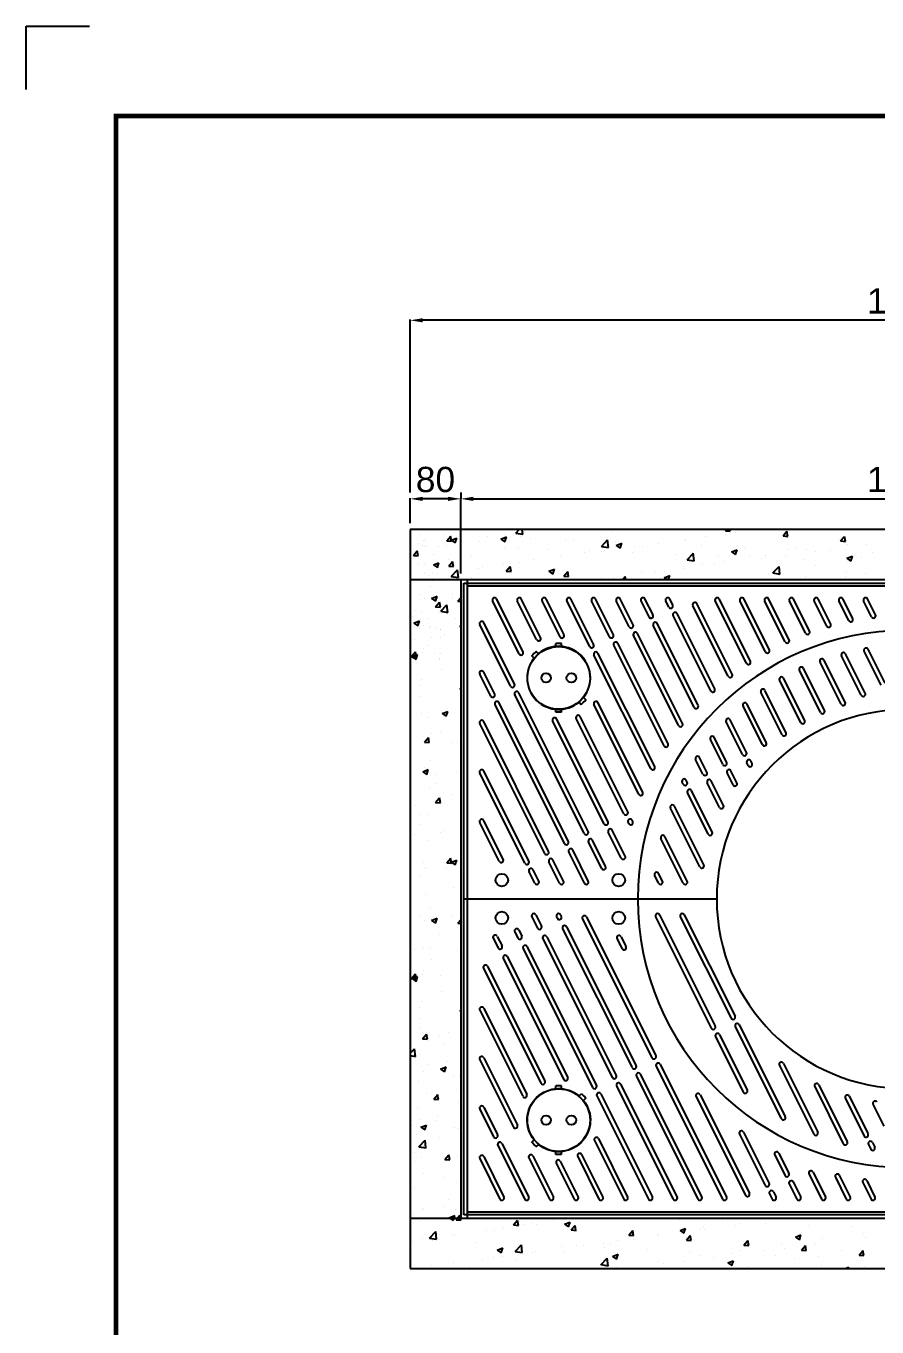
# Model space of a CAD drawing. Header units: millimetres. Extents: x 19421 to 25397, y -30913 to -26687.
# Drawn here: x 19421 to 20767, y -28746 to -26687 of the extents above; entities that cross this region are included whole.
import ezdxf

# ---------------------------------------------------------------- set-up
doc = ezdxf.new("R2010")
doc.units = ezdxf.units.MM
for name, color, linetype in [('LAYOUT', 7, 'Continuous'), ('받침틀', 251, 'Continuous'), ('압연강', 40, 'Continuous')]:
    doc.layers.add(name, color=color, linetype=linetype)
doc.styles.get("Standard").update_dxf_attribs({"font": 'arial.ttf'})
doc.dimstyles.new('ISO-25', dxfattribs={"dimtxt": 40, "dimasz": 20, "dimexe": 1.25, "dimexo": 10, "dimgap": 10, "dimtad": 1, "dimdec": 0, "dimtxsty": 'Standard', "dimcen": 2.5, "dimclrd": 3, "dimclre": 3, "dimclrt": 3, "dimadec": 0, "dimazin": 0, "dimtfac": 1, "dimtdec": 0, "dimtmove": 0, "dimatfit": 3, "dimfxl": 0, "dimarcsym": 0})

# ---------------------------------------------------------------- blocks, each defined once
blk = doc.blocks.new('*D36')
at = {"color": 3, "lineweight": -2, "transparency": 16777216}
for p, q in [((20028.5, -27473.6), (20028.5, -27433.9)), ((20088.5, -27435.2), (20048.5, -27435.2)), ((20108.5, -27553.6), (20108.5, -27433.9))]:
    blk.add_line(p, q, dxfattribs=at)
at = {"color": 3, "transparency": 16777216}
for points in [[(20048.5, -27431.9), (20048.5, -27438.5), (20028.5, -27435.2)], [(20088.5, -27431.9), (20088.5, -27438.5), (20108.5, -27435.2)]]:
    blk.add_solid(points, dxfattribs=at)
at = {"layer": 'Defpoints', "color": 0, "transparency": 16777216}
for p in [(20028.5, -27435.2), (20028.5, -27483.6), (20108.5, -27563.6)]:
    blk.add_point(p, dxfattribs=at)
at = {"color": 3, "transparency": 16777216, "insert": (20068.5, -27404.8), "char_height": 40, "attachment_point": 5}
blk.add_mtext('80', dxfattribs=at)
blk = doc.blocks.new('*D37')
at = {"color": 3, "lineweight": -2, "transparency": 16777216}
for p, q in [((20108.5, -27425.2), (20108.5, -27433.9)), ((20128.5, -27435.2), (21498.5, -27435.2)), ((21518.5, -27553.6), (21518.5, -27433.9))]:
    blk.add_line(p, q, dxfattribs=at)
at = {"color": 3, "transparency": 16777216}
for points in [[(20128.5, -27431.9), (20128.5, -27438.5), (20108.5, -27435.2)], [(21498.5, -27431.9), (21498.5, -27438.5), (21518.5, -27435.2)]]:
    blk.add_solid(points, dxfattribs=at)
at = {"layer": 'Defpoints', "color": 0, "transparency": 16777216}
for p in [(20108.5, -27435.2), (21518.5, -27435.2), (21518.5, -27563.6)]:
    blk.add_point(p, dxfattribs=at)
at = {"color": 3, "transparency": 16777216, "insert": (20813.5, -27404.8), "char_height": 40, "attachment_point": 5}
blk.add_mtext('1410', dxfattribs=at)
blk = doc.blocks.new('*D34')
at = {"color": 3, "lineweight": -2, "transparency": 16777216}
for p, q in [((20028.5, -27425.2), (20028.5, -27151.3)), ((21578.5, -27152.6), (20048.5, -27152.6)), ((21598.5, -27425.2), (21598.5, -27151.3))]:
    blk.add_line(p, q, dxfattribs=at)
at = {"color": 3, "transparency": 16777216}
for points in [[(20048.5, -27149.2), (20048.5, -27155.9), (20028.5, -27152.6)], [(21578.5, -27149.2), (21578.5, -27155.9), (21598.5, -27152.6)]]:
    blk.add_solid(points, dxfattribs=at)
at = {"layer": 'Defpoints', "color": 0, "transparency": 16777216}
for p in [(20028.5, -27152.6), (20028.5, -27435.2), (21598.5, -27435.2)]:
    blk.add_point(p, dxfattribs=at)
at = {"color": 3, "transparency": 16777216, "insert": (20813.5, -27122.1), "char_height": 40, "attachment_point": 5}
blk.add_mtext('1570', dxfattribs=at)

msp = doc.modelspace()

# ---------------------------------------------------------------- linework, layer by layer
for p, q in [((19420.8, -26686.8), (19521.4, -26686.8)), ((19420.8, -26787.4), (19420.8, -26686.8)), ((20113.5, -28068.6), (20113.5, -27568.6)), ((20113.5, -27568.6), (21513.5, -27568.6)), ((20268, -27664.1), (20259, -27664.1)), ((20259, -27669.3), (20259, -27664.1)), ((20268, -27669.3), (20268, -27664.1)), ((20259, -27773.1), (20259, -27767.9)), ((20268, -27773.1), (20259, -27773.1)), ((20268, -27773.1), (20268, -27767.9)), ((20513.5, -28068.6), (20113.5, -28068.6)), ((20113.5, -28568.6), (20113.5, -28068.6)), ((20268, -28364.1), (20259, -28364.1)), ((20259, -28369.3), (20259, -28364.1)), ((20268, -28369.3), (20268, -28364.1)), ((20259, -28473.1), (20259, -28467.9)), ((20268, -28473.1), (20259, -28473.1)), ((20268, -28473.1), (20268, -28467.9)), ((21513.5, -28568.6), (20113.5, -28568.6))]:
    msp.add_line(p, q)
at = {"linetype": 'Continuous'}
for p, q in [((20195.5, -27489.5), (20201.1, -27483.6)), ((20195.5, -27489.5), (20206.8, -27491.2)), ((20206.8, -27491.2), (20205.9, -27483.6)), ((20208.8, -27487.3), (20208.8, -27487.3)), ((20268.3, -27484.8), (20268.3, -27484.8)), ((20347.8, -27487.3), (20347.8, -27487.3)), ((20527.3, -27485.9), (20529.2, -27483.6)), ((20527.3, -27485.9), (20534.9, -27486.6)), ((20534.8, -27486.6), (20534.3, -27483.6)), ((20543.7, -27488.9), (20543.7, -27488.9)), ((20618.4, -27493.9), (20624.5, -27486.6)), ((20625.9, -27494.6), (20624.5, -27486.6)), ((20041.7, -27506.2), (20041.7, -27506.2)), ((20043.4, -27491.9), (20043.4, -27491.9)), ((20048.7, -27508.4), (20048.7, -27508.4)), ((20049.5, -27501.3), (20049.5, -27501.3)), ((20050.4, -27511), (20050.4, -27511)), ((20051.1, -27499), (20051.1, -27499)), ((20054.4, -27509.1), (20054.4, -27509.1)), ((20082.7, -27492), (20082.7, -27492)), ((20086.1, -27508.7), (20086.1, -27508.7)), ((20086.5, -27501.6), (20092.6, -27494.4)), ((20086.5, -27501.6), (20094.1, -27502.3)), ((20094, -27502.3), (20092.5, -27494.4)), ((20093.3, -27500.8), (20102.1, -27497.4)), ((20093.3, -27500.8), (20099.6, -27505)), ((20096.8, -27502.1), (20096.8, -27502.1)), ((20099.6, -27505), (20102.1, -27497.4)), ((20109.5, -27509), (20109.5, -27509)), ((20138.2, -27502.4), (20138.2, -27502.4)), ((20150.5, -27494.8), (20150.5, -27494.8)), ((20172, -27498.8), (20180.8, -27495.4)), ((20172, -27498.8), (20178.3, -27503.1)), ((20177, -27491.5), (20177, -27491.5)), ((20178.3, -27503.1), (20180.8, -27495.4)), ((20202.3, -27494.3), (20202.3, -27494.3)), ((20218.3, -27497.7), (20218.3, -27497.7)), ((20273.7, -27500), (20273.7, -27500)), ((20286.1, -27500.6), (20286.1, -27500.6)), ((20331, -27510.5), (20340.9, -27500.2)), ((20331, -27510.5), (20342.3, -27512.2)), ((20342.3, -27512.3), (20340.9, -27500.2)), ((20353.9, -27503.4), (20353.9, -27503.4)), ((20354.5, -27509), (20363.4, -27505.5)), ((20354.5, -27509), (20360.8, -27513.2)), ((20360.8, -27513.2), (20363.4, -27505.6)), ((20383.6, -27510), (20383.6, -27510)), ((20396.1, -27510), (20396.1, -27510)), ((20421.7, -27506.3), (20421.7, -27506.3)), ((20462.1, -27500.4), (20462.1, -27500.4)), ((20463.8, -27499.4), (20463.8, -27499.4)), ((20489.5, -27509.1), (20489.5, -27509.1)), ((20495.6, -27495.3), (20495.6, -27495.3)), ((20527.3, -27491.5), (20527.3, -27491.5)), ((20618.4, -27493.9), (20626, -27494.6)), ((20709.5, -27501.9), (20715.6, -27494.6)), ((20709.5, -27501.9), (20717.1, -27502.5)), ((20712.8, -27499.5), (20712.8, -27499.5)), ((20717, -27502.5), (20715.6, -27494.6)), ((20721, -27507.2), (20721, -27507.2)), ((20750.6, -27507.4), (20750.6, -27507.4)), ((20033.6, -27524.7), (20039.7, -27517.4)), ((20033.6, -27524.7), (20041.2, -27525.4)), ((20041.1, -27525.4), (20039.7, -27517.4)), ((20045.1, -27522.9), (20045.1, -27522.9)), ((20065.2, -27522.7), (20065.2, -27522.7)), ((20073, -27511.4), (20073, -27511.4)), ((20089.9, -27531.4), (20089.9, -27531.4)), ((20125.6, -27525.5), (20125.6, -27525.5)), ((20177.3, -27511.9), (20177.3, -27511.9)), ((20199.6, -27512.8), (20199.6, -27512.8)), ((20223.5, -27531.1), (20223.5, -27531.1)), ((20245.1, -27514.7), (20245.1, -27514.7)), ((20266.7, -27527), (20266.7, -27527)), ((20303.7, -27520.5), (20303.7, -27520.5)), ((20312.9, -27517.6), (20312.9, -27517.6)), ((20331.9, -27518.1), (20331.9, -27518.1)), ((20335.5, -27516.3), (20335.5, -27516.3)), ((20380.7, -27520.5), (20380.7, -27520.5)), ((20448.5, -27523.3), (20448.5, -27523.3)), ((20466.6, -27531.5), (20476.5, -27521.2)), ((20466.6, -27531.5), (20477.8, -27533.3)), ((20477.8, -27533.3), (20476.4, -27521.2)), ((20516.3, -27526.2), (20516.3, -27526.2)), ((20537, -27519.1), (20545.9, -27515.7)), ((20537, -27519.1), (20543.3, -27523.4)), ((20543.3, -27523.4), (20545.9, -27515.7)), ((20557.3, -27512), (20557.3, -27512)), ((20564.7, -27525), (20564.7, -27525)), ((20584.1, -27529.1), (20584.1, -27529.1)), ((20589.9, -27525.6), (20589.9, -27525.6)), ((20590.5, -27528.5), (20590.5, -27528.5)), ((20622.3, -27524.3), (20622.3, -27524.3)), ((20625.1, -27514.9), (20625.1, -27514.9)), ((20638.8, -27512.3), (20638.8, -27512.3)), ((20655.8, -27516.1), (20655.8, -27516.1)), ((20670.4, -27517.9), (20670.4, -27517.9)), ((20692.9, -27517.7), (20692.9, -27517.7)), ((20719.5, -27529.3), (20728.4, -27525.9)), ((20719.5, -27529.3), (20725.8, -27533.6)), ((20725.8, -27533.6), (20728.4, -27525.9)), ((20743.3, -27527.4), (20743.3, -27527.4)), ((20760.7, -27520.6), (20760.7, -27520.6)), ((20041.8, -27537.8), (20041.8, -27537.8)), ((20051.5, -27538.2), (20051.5, -27538.2)), ((20052.9, -27551.3), (20052.9, -27551.3)), ((20063.4, -27552.2), (20063.4, -27552.2)), ((20065.2, -27539.8), (20074.1, -27536.3)), ((20065.2, -27539.8), (20071.6, -27544)), ((20071.6, -27544), (20074.1, -27536.3)), ((20089.5, -27541.6), (20095.6, -27534.3)), ((20089.5, -27541.6), (20097, -27542.3)), ((20093.6, -27557.9), (20103.5, -27547.6)), ((20097, -27542.3), (20095.5, -27534.3)), ((20096.3, -27540.8), (20096.3, -27540.8)), ((20104.9, -27559.7), (20103.5, -27547.6)), ((20136.6, -27544.7), (20136.6, -27544.7)), ((20143.6, -27541.6), (20143.6, -27541.6)), ((20175.4, -27537.4), (20175.4, -27537.4)), ((20180.5, -27549.6), (20186.7, -27542.3)), ((20180.5, -27549.6), (20188.1, -27550.2)), ((20188.1, -27550.2), (20186.6, -27542.3)), ((20200.8, -27536.6), (20200.8, -27536.6)), ((20247.8, -27549.9), (20256.7, -27546.5)), ((20247.8, -27549.9), (20254.1, -27554.2)), ((20254.1, -27554.2), (20256.6, -27546.5)), ((20271.6, -27557.5), (20277.8, -27550.2)), ((20279.2, -27558.2), (20277.7, -27550.3)), ((20394.5, -27552.2), (20394.5, -27552.2)), ((20416.6, -27550.4), (20416.6, -27550.4)), ((20430.4, -27549.5), (20430.4, -27549.5)), ((20460.5, -27542.7), (20460.5, -27542.7)), ((20462.2, -27545.4), (20462.2, -27545.4)), ((20490.6, -27537.7), (20490.6, -27537.7)), ((20510.3, -27539), (20510.3, -27539)), ((20525.7, -27533.8), (20525.7, -27533.8)), ((20602.1, -27552.5), (20612, -27542.2)), ((20613.4, -27554.3), (20612, -27542.2)), ((20651.9, -27531.9), (20651.9, -27531.9)), ((20669.2, -27540.1), (20669.2, -27540.1)), ((20719.5, -27549.5), (20719.5, -27549.5)), ((20719.7, -27534.8), (20719.7, -27534.8)), ((20050.5, -27553.7), (20050.5, -27553.7)), ((20057.5, -27556.5), (20057.5, -27556.5)), ((20063.7, -27565), (20063.7, -27565)), ((20071.4, -27553.6), (20071.4, -27553.6)), ((20093.6, -27557.9), (20104.9, -27559.7)), ((20125.3, -27559.4), (20125.3, -27559.4)), ((20193.1, -27562.2), (20193.1, -27562.2)), ((20271.6, -27557.5), (20279.2, -27558.2)), ((20330.4, -27560.4), (20330.4, -27560.4)), ((20342.5, -27563.1), (20342.5, -27563.1)), ((20350.2, -27560.1), (20350.2, -27560.1)), ((20364.3, -27563.6), (20368.8, -27558.2)), ((20369.8, -27563.6), (20368.8, -27558.2)), ((20430.3, -27560.1), (20439.2, -27556.7)), ((20430.3, -27560.1), (20435.4, -27563.6)), ((20436.9, -27563.6), (20439.2, -27556.7)), ((20595.1, -27552.9), (20595.1, -27552.9)), ((20602.1, -27552.5), (20613.4, -27554.3)), ((20654.3, -27558.4), (20654.3, -27558.4)), ((20717.2, -27557.5), (20717.2, -27557.5)), ((20747.2, -27563.6), (20747.5, -27563.3)), ((20747.6, -27563.6), (20747.5, -27563.3)), ((20749, -27553.3), (20749, -27553.3)), ((20045.1, -27586.8), (20045.1, -27586.8)), ((20060.9, -27573.3), (20060.9, -27573.3)), ((20062.4, -27592.9), (20071.2, -27589.4)), ((20062.4, -27592.9), (20068.7, -27597.1)), ((20062.9, -27590.9), (20062.9, -27590.9)), ((20068.7, -27597.1), (20071.2, -27589.5)), ((20094.7, -27586.7), (20094.7, -27586.7)), ((20104.1, -27597.2), (20108.5, -27591.9)), ((20030, -27602.3), (20030, -27602.3)), ((20036.4, -27611.6), (20036.4, -27611.6)), ((20046.3, -27614), (20046.3, -27614)), ((20051.3, -27593.6), (20051.3, -27593.6)), ((20068.2, -27607.4), (20068.2, -27607.4)), ((20068.8, -27606.1), (20075, -27598.8)), ((20068.8, -27606.1), (20076.4, -27606.8)), ((20069.9, -27595.9), (20069.9, -27595.9)), ((20076.4, -27606.8), (20074.9, -27598.8)), ((20076.8, -27613.2), (20086.7, -27602.9)), ((20076.8, -27613.2), (20088.1, -27614.9)), ((20088.1, -27615), (20086.7, -27602.9)), ((20095.1, -27593.5), (20095.1, -27593.5)), ((20104.1, -27597.2), (20108.5, -27597.6)), ((20032.7, -27621.4), (20032.7, -27621.4)), ((20034.3, -27631.8), (20043.2, -27628.4)), ((20034.3, -27631.9), (20040.7, -27636.1)), ((20040.7, -27636.1), (20043.2, -27628.4)), ((20045.5, -27626), (20045.5, -27626)), ((20057.5, -27624.5), (20057.5, -27624.5)), ((20075.6, -27614.7), (20075.6, -27614.7)), ((20100.5, -27624.3), (20100.5, -27624.3)), ((20029.5, -27641), (20029.5, -27641)), ((20036.1, -27638.2), (20036.1, -27638.2)), ((20043.1, -27641), (20043.1, -27641)), ((20049.8, -27635.9), (20049.8, -27635.9)), ((20059.5, -27638.5), (20059.5, -27638.5)), ((20061.3, -27636.8), (20061.3, -27636.8)), ((20062.9, -27655.2), (20062.9, -27655.2)), ((20068.3, -27638.2), (20068.3, -27638.2)), ((20075.9, -27653.9), (20075.9, -27653.9)), ((20076.7, -27641.8), (20076.7, -27641.8)), ((20076.8, -27641.8), (20076.8, -27641.8)), ((20082.9, -27651.2), (20082.9, -27651.2)), ((20103.9, -27641), (20103.9, -27641)), ((20107.1, -27637.1), (20108.5, -27635.4)), ((20107.1, -27637.1), (20108.5, -27637.3)), ((20034.8, -27657.5), (20034.8, -27657.5)), ((20050, -27671.8), (20050, -27671.8)), ((20056, -27666.8), (20056, -27666.8)), ((20030.6, -27684.7), (20036.7, -27677.4)), ((20030.6, -27684.7), (20038.2, -27685.4)), ((20031.5, -27685), (20040.3, -27681.5)), ((20031.5, -27685), (20037.8, -27689.2)), ((20038.2, -27685.4), (20036.7, -27677.4)), ((20037.8, -27689.2), (20040.3, -27681.5)), ((20048.3, -27678.2), (20048.3, -27678.2)), ((20066.8, -27680.5), (20066.8, -27680.5)), ((20075.2, -27687.7), (20075.2, -27687.7)), ((20075.3, -27688.8), (20075.3, -27688.8)), ((20076, -27680.6), (20076, -27680.6)), ((20078.7, -27705.6), (20078.7, -27705.6)), ((20042.6, -27730.7), (20042.6, -27730.7)), ((20046.7, -27720.4), (20046.7, -27720.4)), ((20107.3, -27736.1), (20108.5, -27735.6)), ((20107.3, -27736.1), (20108.5, -27737)), ((20044.8, -27747.6), (20044.8, -27747.6)), ((20045.9, -27774.8), (20045.9, -27774.8)), ((20077.3, -27770.8), (20077.3, -27770.8)), ((20079.2, -27775.1), (20085.6, -27779.3)), ((20079.3, -27775.1), (20088.1, -27771.7)), ((20085.6, -27779.3), (20088.1, -27771.7)), ((20056.5, -27781.5), (20056.5, -27781.5)), ((20051.2, -27820.2), (20057.3, -27812.9)), ((20058.8, -27820.9), (20057.3, -27812.9)), ((20062.2, -27807.3), (20062.2, -27807.3)), ((20076.3, -27802.7), (20076.3, -27802.7)), ((20051.2, -27820.2), (20058.8, -27820.9)), ((20093.1, -27821.1), (20093.1, -27821.1)), ((20103.3, -27821.1), (20103.3, -27821.1)), ((20050.8, -27859.8), (20050.8, -27859.8)), ((20060.6, -27849.6), (20060.6, -27849.6)), ((20048.3, -27867.2), (20054.7, -27871.4)), ((20048.4, -27867.2), (20057.2, -27863.8)), ((20054.7, -27871.4), (20057.2, -27863.8)), ((20069.9, -27871.2), (20069.9, -27871.2)), ((20101.6, -27867), (20101.6, -27867)), ((20059.1, -27891.9), (20059.1, -27891.9)), ((20068.3, -27886), (20068.3, -27886)), ((20036.4, -27921.2), (20036.4, -27921.2)), ((20068.2, -27917.1), (20068.2, -27917.1)), ((20068.8, -27915.7), (20075, -27908.4)), ((20068.8, -27915.7), (20076.4, -27916.4)), ((20076.4, -27916.4), (20074.9, -27908.5)), ((20095.1, -27903.1), (20095.1, -27903.1)), ((20045.5, -27935.6), (20045.5, -27935.6)), ((20057.5, -27934.1), (20057.5, -27934.1)), ((20043.1, -27950.6), (20043.1, -27950.6)), ((20075.9, -27963.5), (20075.9, -27963.5)), ((20082.9, -27960.8), (20082.9, -27960.8)), ((20034.8, -27967.2), (20034.8, -27967.2)), ((20056, -27976.4), (20056, -27976.4)), ((20086.5, -28011.3), (20092.6, -28004)), ((20094, -28011.9), (20092.5, -28004)), ((20049.5, -28010.9), (20049.5, -28010.9)), ((20050.4, -28020.6), (20050.4, -28020.6)), ((20054.4, -28018.7), (20054.4, -28018.7)), ((20086.1, -28018.4), (20086.1, -28018.4)), ((20086.5, -28011.3), (20094.1, -28011.9)), ((20093.3, -28010.4), (20102.1, -28007)), ((20093.3, -28010.4), (20099.6, -28014.7)), ((20099.6, -28014.7), (20102.1, -28007)), ((20045.1, -28032.6), (20045.1, -28032.6)), ((20052.9, -28061), (20052.9, -28061)), ((20096.3, -28050.4), (20096.3, -28050.4)), ((20060.9, -28082.9), (20060.9, -28082.9)), ((20045.1, -28096.4), (20045.1, -28096.4)), ((20051.3, -28103.2), (20051.3, -28103.2)), ((20062.4, -28102.5), (20071.2, -28099.1)), ((20062.4, -28102.5), (20068.7, -28106.8)), ((20062.9, -28100.5), (20062.9, -28100.5)), ((20068.7, -28106.8), (20071.2, -28099.1)), ((20094.7, -28096.3), (20094.7, -28096.3)), ((20104.1, -28106.8), (20108.5, -28101.5)), ((20104.1, -28106.8), (20108.5, -28107.2)), ((20075.6, -28124.3), (20075.6, -28124.3)), ((20036.1, -28147.8), (20036.1, -28147.8)), ((20049.8, -28145.5), (20049.8, -28145.5)), ((20061.3, -28146.4), (20061.3, -28146.4)), ((20029.5, -28150.6), (20029.5, -28150.6)), ((20062.9, -28164.9), (20062.9, -28164.9)), ((20103.9, -28150.7), (20103.9, -28150.7)), ((20030.6, -28194.4), (20036.7, -28187.1)), ((20038.2, -28195), (20036.7, -28187.1)), ((20048.3, -28187.8), (20048.3, -28187.8)), ((20050, -28181.5), (20050, -28181.5)), ((20076, -28190.2), (20076, -28190.2)), ((20030.6, -28194.4), (20038.2, -28195)), ((20031.5, -28194.6), (20040.3, -28191.2)), ((20031.5, -28194.6), (20037.8, -28198.9)), ((20037.8, -28198.9), (20040.3, -28191.2)), ((20046.7, -28230.1), (20046.7, -28230.1)), ((20078.7, -28215.2), (20078.7, -28215.2)), ((20042.6, -28240.3), (20042.6, -28240.3)), ((20107.3, -28245.7), (20108.5, -28245.2)), ((20107.3, -28245.7), (20108.5, -28246.6)), ((20044.8, -28257.2), (20044.8, -28257.2)), ((20045.2, -28272.4), (20045.2, -28272.4)), ((20048.2, -28289.9), (20054.4, -28282.6)), ((20048.2, -28289.9), (20055.8, -28290.6)), ((20053.9, -28280.1), (20053.9, -28280.1)), ((20055.8, -28290.6), (20054.3, -28282.6)), ((20075.2, -28285.1), (20075.2, -28285.1)), ((20089.4, -28279.8), (20089.4, -28279.8)), ((20028.5, -28312.6), (20035.3, -28305.5)), ((20036.7, -28317.6), (20035.3, -28305.5)), ((20080.7, -28297.2), (20080.7, -28297.2)), ((20028.5, -28316.3), (20036.7, -28317.6)), ((20043.6, -28314.6), (20043.6, -28314.6)), ((20056, -28329.9), (20056, -28329.9)), ((20076.4, -28337.8), (20085.3, -28334.4)), ((20082.7, -28342.1), (20085.2, -28334.4)), ((20087.7, -28325.7), (20087.7, -28325.7)), ((20028.7, -28344.7), (20028.7, -28344.7)), ((20049.6, -28342.3), (20049.6, -28342.3)), ((20076.4, -28337.8), (20082.7, -28342.1)), ((20096.5, -28347.5), (20096.5, -28347.5)), ((20107.3, -28348), (20107.3, -28348)), ((20042.1, -28356.9), (20042.1, -28356.9)), ((20054.3, -28375.8), (20054.3, -28375.8)), ((20102.4, -28369.5), (20102.4, -28369.5)), ((20065.9, -28385.4), (20072, -28378.1)), ((20065.9, -28385.4), (20073.5, -28386.1)), ((20073.4, -28386.1), (20071.9, -28378.1)), ((20105.7, -28390.2), (20105.7, -28390.2)), ((20040.5, -28399.2), (20040.5, -28399.2)), ((20071.7, -28412.4), (20071.7, -28412.4)), ((20030.7, -28426.6), (20030.7, -28426.6)), ((20044.4, -28418.1), (20044.4, -28418.1)), ((20045.5, -28429.9), (20054.4, -28426.5)), ((20045.5, -28429.9), (20051.8, -28434.2)), ((20051.8, -28434.2), (20054.3, -28426.5)), ((20069, -28419.6), (20069, -28419.6)), ((20098.5, -28429.5), (20098.5, -28429.5)), ((20104.2, -28432.5), (20104.2, -28432.5)), ((20039, -28441.5), (20039, -28441.5)), ((20042.3, -28460.6), (20052.2, -28450.3)), ((20053.5, -28462.3), (20052.1, -28450.3)), ((20074.8, -28445.9), (20074.8, -28445.9)), ((20035.6, -28469.7), (20035.6, -28469.7)), ((20042.3, -28460.6), (20053.6, -28462.3)), ((20046.5, -28477), (20046.5, -28477)), ((20083.5, -28480.9), (20089.6, -28473.6)), ((20091, -28481.6), (20089.6, -28473.7)), ((20102.7, -28474.8), (20102.7, -28474.8)), ((20037.4, -28483.7), (20037.4, -28483.7)), ((20083.5, -28480.9), (20091.1, -28481.6)), ((20049.3, -28503.1), (20049.3, -28503.1)), ((20082.4, -28509.2), (20082.4, -28509.2)), ((20101.1, -28517.1), (20101.1, -28517.1)), ((20035.9, -28526), (20035.9, -28526)), ((20048.5, -28559), (20048.5, -28559)), ((20049, -28559.3), (20049, -28559.3)), ((20080.8, -28555.1), (20080.8, -28555.1)), ((20089.5, -28544.8), (20089.5, -28544.8)), ((20099.6, -28559.4), (20099.6, -28559.4)), ((20034.4, -28568.3), (20034.4, -28568.3)), ((20044, -28578.9), (20044, -28578.9)), ((20090.4, -28573.1), (20099.3, -28569.7)), ((20090.4, -28573.1), (20091, -28573.6)), ((20091, -28573.6), (20096.7, -28577.4)), ((20096.7, -28577.4), (20098, -28573.6)), ((20098, -28573.6), (20099.3, -28569.7)), ((20101.1, -28576.5), (20103.5, -28573.6)), ((20101.1, -28576.5), (20108.7, -28577.1)), ((20103.5, -28573.6), (20107.2, -28569.2)), ((20108, -28573.6), (20107.2, -28569.2)), ((20108.6, -28577.1), (20108, -28573.6)), ((20192.2, -28584.4), (20198.3, -28577.1)), ((20199.7, -28585.1), (20198.3, -28577.2)), ((20222.6, -28581.3), (20222.6, -28581.3)), ((20255.6, -28577.8), (20255.6, -28577.8)), ((20272.9, -28583.3), (20281.8, -28579.9)), ((20279.2, -28587.6), (20281.8, -28579.9)), ((20293.3, -28575), (20293.3, -28575)), ((20455.3, -28576.1), (20455.3, -28576.1)), ((20523.1, -28579), (20523.1, -28579)), ((20567.3, -28574.9), (20567.3, -28574.9)), ((20590.9, -28581.9), (20590.9, -28581.9)), ((20622.6, -28575.2), (20622.6, -28575.2)), ((20059.1, -28605.3), (20069, -28595)), ((20070.4, -28607.1), (20069, -28595)), ((20095.5, -28598.9), (20095.5, -28598.9)), ((20098, -28601.6), (20098, -28601.6)), ((20148.5, -28594), (20148.5, -28594)), ((20162.2, -28593.5), (20162.2, -28593.5)), ((20175.7, -28588.3), (20175.7, -28588.3)), ((20192.2, -28584.4), (20199.8, -28585.1)), ((20207.5, -28584.1), (20207.5, -28584.1)), ((20228.1, -28584), (20228.1, -28584)), ((20272.9, -28583.3), (20279.2, -28587.6)), ((20283.3, -28592.4), (20289.4, -28585.1)), ((20283.3, -28592.4), (20290.9, -28593.1)), ((20290.8, -28593.1), (20289.4, -28585.1)), ((20374.4, -28600.4), (20380.5, -28593.1)), ((20374.4, -28600.4), (20382, -28601)), ((20381.9, -28601.1), (20380.5, -28593.1)), ((20419.2, -28600.4), (20419.2, -28600.4)), ((20421.9, -28599.7), (20421.9, -28599.7)), ((20455.4, -28593.5), (20464.3, -28590.1)), ((20455.4, -28593.5), (20461.7, -28597.7)), ((20461.7, -28597.7), (20464.3, -28590.1)), ((20462.5, -28596.2), (20462.5, -28596.2)), ((20465.5, -28608.4), (20471.6, -28601.1)), ((20473, -28609), (20471.5, -28601.1)), ((20487.1, -28590.7), (20487.1, -28590.7)), ((20493.3, -28587.6), (20493.3, -28587.6)), ((20494.3, -28592), (20494.3, -28592)), ((20542.4, -28585.7), (20542.4, -28585.7)), ((20551.3, -28582.6), (20551.3, -28582.6)), ((20637.9, -28603.6), (20646.8, -28600.2)), ((20644.2, -28607.9), (20646.8, -28600.2)), ((20658.7, -28584.7), (20658.7, -28584.7)), ((20726.5, -28587.6), (20726.5, -28587.6)), ((20745, -28598.3), (20745, -28598.3)), ((20032.8, -28610.6), (20032.8, -28610.6)), ((20047.4, -28605.2), (20047.4, -28605.2)), ((20059.1, -28605.3), (20070.4, -28607.1)), ((20064.3, -28609.3), (20064.3, -28609.3)), ((20074.4, -28606.8), (20074.4, -28606.8)), ((20132.1, -28612.2), (20132.1, -28612.2)), ((20166.2, -28624.3), (20175.1, -28620.8)), ((20172.5, -28628.5), (20175.1, -28620.9)), ((20194.6, -28626.3), (20204.5, -28616)), ((20199.9, -28615), (20199.9, -28615)), ((20205.9, -28628.1), (20204.5, -28616)), ((20267.6, -28617.9), (20267.6, -28617.9)), ((20291.8, -28617.3), (20291.8, -28617.3)), ((20302.4, -28617.3), (20302.4, -28617.3)), ((20334.2, -28613.1), (20334.2, -28613.1)), ((20335.4, -28620.8), (20335.4, -28620.8)), ((20345.1, -28613.1), (20345.1, -28613.1)), ((20355.9, -28609.2), (20355.9, -28609.2)), ((20382.3, -28606.8), (20382.3, -28606.8)), ((20465.5, -28608.4), (20473.1, -28609)), ((20556.6, -28616.3), (20562.7, -28609)), ((20556.6, -28616.3), (20564.2, -28617)), ((20564.1, -28617), (20562.6, -28609)), ((20615.7, -28615.3), (20615.7, -28615.3)), ((20621, -28621.1), (20621, -28621.1)), ((20637.9, -28603.7), (20644.2, -28607.9)), ((20647.7, -28624.3), (20653.8, -28617)), ((20655.2, -28625), (20653.7, -28617)), ((20669.1, -28614.7), (20669.1, -28614.7)), ((20680.9, -28606.4), (20680.9, -28606.4)), ((20749.3, -28604.2), (20749.3, -28604.2)), ((20142.3, -28638.4), (20142.3, -28638.4)), ((20160.6, -28635.8), (20160.6, -28635.8)), ((20166.2, -28624.3), (20172.5, -28628.5)), ((20174.1, -28634.2), (20174.1, -28634.2)), ((20194.6, -28626.3), (20205.9, -28628.1)), ((20197, -28638.5), (20197, -28638.5)), ((20222.2, -28627.9), (20222.2, -28627.9)), ((20226.6, -28626.3), (20226.6, -28626.3)), ((20271.1, -28625.8), (20271.1, -28625.8)), ((20330.2, -28647.4), (20340.1, -28637.1)), ((20341.5, -28649.1), (20340.1, -28637.1)), ((20348.7, -28634.4), (20357.6, -28631)), ((20348.7, -28634.4), (20355, -28638.7)), ((20355, -28638.7), (20357.6, -28631)), ((20403.2, -28623.6), (20403.2, -28623.6)), ((20420.4, -28641.9), (20420.4, -28641.9)), ((20460.9, -28642.1), (20460.9, -28642.1)), ((20471, -28626.5), (20471, -28626.5)), ((20485.6, -28633), (20485.6, -28633)), ((20509, -28635.8), (20509, -28635.8)), ((20531.2, -28644.6), (20540.1, -28641.2)), ((20537.5, -28648.9), (20540.1, -28641.2)), ((20538.8, -28629.4), (20538.8, -28629.4)), ((20549.7, -28624.9), (20549.7, -28624.9)), ((20589.2, -28625.2), (20589.2, -28625.2)), ((20606.6, -28632.2), (20606.6, -28632.2)), ((20636.2, -28638), (20636.2, -28638)), ((20647.7, -28624.3), (20655.2, -28625)), ((20674.4, -28635.1), (20674.4, -28635.1)), ((20710.2, -28625.3), (20710.2, -28625.3)), ((20738.8, -28632.3), (20744.9, -28625)), ((20738.8, -28632.3), (20746.3, -28632.9)), ((20742.2, -28638), (20742.2, -28638)), ((20743.5, -28640.5), (20743.5, -28640.5)), ((20746.3, -28632.9), (20744.8, -28625)), ((20031.3, -28652.8), (20031.3, -28652.8)), ((20062.1, -28648.9), (20062.1, -28648.9)), ((20096.5, -28643.9), (20096.5, -28643.9)), ((20122.9, -28651.2), (20122.9, -28651.2)), ((20330.2, -28647.3), (20341.5, -28649.1)), ((20354.4, -28651.5), (20354.4, -28651.5)), ((20429.1, -28646.3), (20429.1, -28646.3)), ((20531.2, -28644.6), (20537.5, -28648.9)), ((20562.1, -28650.7), (20562.1, -28650.7)), ((20679.3, -28648.7), (20679.3, -28648.7)), ((20716.8, -28653.6), (20722.6, -28651.4)), ((20721.9, -28653.6), (20722.6, -28651.4)), ((20740.6, -28653.2), (20740.6, -28653.2)), ((20747.7, -28650.1), (20747.7, -28650.1))]:
    msp.add_line(p, q, dxfattribs=at)
for points in [[(20299.2, -27760.5, 0.045549), (20306.2, -27753.3), (20302.6, -27749.8, 0.904534), (20231.5, -27680.2), (20227.9, -27676.7, 0.045549), (20220.9, -27683.8), (20224.5, -27687.3, 0.904534), (20295.6, -27757)], [(20299.2, -28376.7, -0.045549), (20306.2, -28383.8), (20302.6, -28387.3, -0.904534), (20231.5, -28457), (20227.9, -28460.5, -0.045549), (20220.9, -28453.3), (20224.5, -28449.8, -0.904534), (20295.6, -28380.2)]]:
    msp.add_lwpolyline(points, format="xyb", close=True)
for centre, radius in [((20263.5, -27718.6), 49.5), ((20243.5, -27718.6), 7.5), ((20283.5, -27718.6), 7.5), ((20173.5, -28038.6), 10), ((20358.5, -28038.6), 10), ((20173.5, -28098.6), 10), ((20358.5, -28098.6), 10), ((20263.5, -28418.6), 49.5), ((20243.5, -28418.6), 7.5), ((20283.5, -28418.6), 7.5)]:
    msp.add_circle(centre, radius)
for radius, start, end in [(425, 0, 180), (300, 0, 180), (425, 180, 0), (300, 180, 0)]:
    msp.add_arc((20813.5, -28068.6), radius, start, end)
at = {"layer": 'LAYOUT', "const_width": 7.11}
msp.add_lwpolyline([(19563.1, -30770.7), (25254.9, -30770.7), (25254.9, -26829.1), (19563.1, -26829.1)], close=True, dxfattribs=at)
at = {"layer": '받침틀'}
for p, q in [((20028.5, -27483.6), (20028.5, -28653.6)), ((21598.5, -27483.6), (20028.5, -27483.6)), ((21598.5, -27563.6), (20028.5, -27563.6)), ((20108.5, -27563.6), (20108.5, -28573.6)), ((20118.5, -27563.6), (20118.5, -28573.6)), ((21508.5, -27573.6), (20118.5, -27573.6)), ((20028.5, -28573.6), (21598.5, -28573.6)), ((20118.5, -28563.6), (21508.5, -28563.6)), ((20028.5, -28653.6), (21598.5, -28653.6))]:
    msp.add_line(p, q, dxfattribs=at)
at = {"layer": '압연강'}
for p, q in [((20200.8, -27680.4), (20158.9, -27596.7)), ((20207, -27677.3), (20165.2, -27593.6)), ((20228.6, -27657.9), (20198, -27596.7)), ((20234.9, -27654.8), (20204.3, -27593.6)), ((20265.6, -27653.6), (20237.2, -27596.7)), ((20271.9, -27650.5), (20243.4, -27593.6)), ((20312.5, -27669.1), (20276.3, -27596.7)), ((20318.8, -27666), (20282.6, -27593.6)), ((20343.8, -27653.5), (20315.4, -27596.7)), ((20350.1, -27650.3), (20321.7, -27593.6)), ((20375.1, -27637.8), (20354.6, -27596.7)), ((20381.4, -27634.7), (20360.8, -27593.6)), ((20406.4, -27622.2), (20393.7, -27596.7)), ((20412.7, -27619), (20399.9, -27593.6)), ((20437.7, -27606.4), (20432.8, -27596.7)), ((20443.9, -27603.3), (20439.1, -27593.6)), ((20531.6, -27716), (20475.7, -27604.3)), ((20537.9, -27712.9), (20482, -27601.1)), ((20560.5, -27695.5), (20511.1, -27596.7)), ((20566.7, -27692.3), (20517.3, -27593.6)), ((20590.5, -27677.4), (20550.2, -27596.7)), ((20596.8, -27674.2), (20556.5, -27593.6)), ((20621.7, -27661.5), (20589.3, -27596.7)), ((20628, -27658.4), (20595.6, -27593.6)), ((20654, -27647.8), (20628.5, -27596.7)), ((20660.3, -27644.7), (20634.7, -27593.6)), ((20687.5, -27636.6), (20667.6, -27596.7)), ((20693.8, -27633.5), (20673.9, -27593.6)), ((20722.3, -27627.9), (20706.7, -27596.7)), ((20728.6, -27624.8), (20713, -27593.6)), ((20758.5, -27622), (20745.9, -27596.7)), ((20764.8, -27618.8), (20752.1, -27593.6)), ((20187.3, -27731.7), (20138.5, -27634.3)), ((20193.5, -27728.6), (20144.8, -27631.1)), ((20484.2, -27762), (20419.4, -27632.4)), ((20504.1, -27739.2), (20444.4, -27619.9)), ((20510.3, -27736.1), (20450.7, -27616.8)), ((20453.2, -27794), (20381.8, -27651.2)), ((20459.5, -27790.9), (20388.1, -27648.1)), ((20477.9, -27765.1), (20413.1, -27635.6)), ((20430.2, -27826.2), (20350.5, -27666.9)), ((20436.4, -27823.1), (20356.8, -27663.7)), ((20779.8, -27727.1), (20752.8, -27673.2)), ((20409, -27862.2), (20319.2, -27682.5)), ((20415.3, -27859.1), (20325.5, -27679.4)), ((20710.3, -27760.4), (20676.9, -27693.6)), ((20716.6, -27757.3), (20683.2, -27690.4)), ((20742.2, -27745.9), (20711, -27683.5)), ((20748.4, -27742.7), (20717.2, -27680.4)), ((20773.5, -27730.2), (20746.6, -27676.4)), ((20156, -27747.4), (20138.5, -27712.5)), ((20162.2, -27744.2), (20144.8, -27709.4)), ((20677.7, -27773.4), (20644.2, -27706.5)), ((20683.9, -27770.2), (20650.5, -27703.3)), ((20646.5, -27789.3), (20612.9, -27722.1)), ((20652.8, -27786.1), (20619.2, -27719)), ((20278.9, -27977.5), (20168.9, -27757.7)), ((20303.9, -27965), (20194, -27745.1)), ((20310.2, -27961.9), (20200.2, -27742)), ((20396.5, -27899.7), (20325.5, -27757.8)), ((20617, -27808.5), (20583.4, -27741.4)), ((20623.2, -27805.4), (20589.7, -27738.3)), ((20272.6, -27980.7), (20162.7, -27760.8)), ((20390.2, -27902.8), (20319.3, -27760.9)), ((20585.7, -27824.1), (20555.2, -27763.2)), ((20591.9, -27821), (20561.5, -27760.1)), ((20241.3, -27996.3), (20138.5, -27790.8)), ((20247.6, -27993.2), (20144.8, -27787.7)), ((20335.2, -27949.4), (20253.9, -27786.6)), ((20341.5, -27946.2), (20260.1, -27783.5)), ((20366.5, -27933.7), (20291.1, -27782.8)), ((20372.8, -27930.6), (20297.4, -27779.7)), ((20554.4, -27839.8), (20528.5, -27788)), ((20560.6, -27836.7), (20534.7, -27784.9)), ((20523.1, -27855.4), (20503.4, -27816)), ((20529.3, -27852.3), (20509.6, -27812.9)), ((20491.7, -27871.1), (20480.1, -27847.7)), ((20498, -27868), (20486.3, -27844.6)), ((20563.1, -27857.3), (20561.1, -27853.2)), ((20569.4, -27854.1), (20567.3, -27850.1)), ((20210, -28012), (20138.5, -27869.1)), ((20216.3, -28008.8), (20144.8, -27865.9)), ((20466.7, -27883.6), (20465.1, -27880.5)), ((20524.3, -27920.5), (20504.7, -27881.4)), ((20539.3, -27887.9), (20529.8, -27868.9)), ((20545.5, -27884.8), (20536, -27865.7)), ((20460.4, -27886.8), (20458.9, -27883.6)), ((20500, -27965.9), (20467.2, -27900.2)), ((20506.3, -27962.7), (20473.4, -27897)), ((20518, -27923.6), (20498.5, -27884.5)), ((20493.1, -28014.6), (20446.6, -27921.6)), ((20486.8, -28017.7), (20440.3, -27924.7)), ((20169.3, -28008.9), (20138.5, -27947.3)), ((20175.6, -28005.8), (20144.8, -27944.2)), ((20362.4, -28003.8), (20341.9, -27962.8)), ((20368.7, -28000.7), (20348.2, -27959.6)), ((20374.3, -27949.2), (20373.2, -27947.1)), ((20380.5, -27946.1), (20379.5, -27944)), ((20331.5, -28020.1), (20310.6, -27978.4)), ((20337.7, -28017), (20316.9, -27975.3)), ((20460.6, -28043.6), (20425.2, -27972.8)), ((20466.9, -28040.5), (20431.5, -27969.6)), ((20304.1, -28043.6), (20279.3, -27994.1)), ((20310.3, -28040.5), (20285.6, -27991)), ((20225.8, -28043.6), (20216.7, -28025.4)), ((20232.1, -28040.5), (20223, -28022.3)), ((20264.9, -28043.6), (20248, -28009.7)), ((20271.2, -28040.5), (20254.3, -28006.6)), ((20421.5, -28043.6), (20415.3, -28031.2)), ((20427.7, -28040.5), (20421.6, -28028.1)), ((20221.1, -28096.7), (20230.1, -28114.8)), ((20227.3, -28093.6), (20236.4, -28111.6)), ((20260.2, -28096.7), (20261.4, -28099.1)), ((20266.5, -28093.6), (20267.7, -28096)), ((20301, -28100), (20410.9, -28319.9)), ((20307.3, -28096.9), (20417.2, -28316.8)), ((20416.7, -28096.7), (20504.9, -28272.9)), ((20423, -28093.6), (20511.1, -28269.8)), ((20455.9, -28096.7), (20536.2, -28257.3)), ((20462.1, -28093.6), (20542.4, -28254.2)), ((20166.1, -28127.7), (20173.8, -28142.9)), ((20193.9, -28120.6), (20198.8, -28130.4)), ((20200.2, -28117.5), (20205.1, -28127.3)), ((20244.7, -28128.2), (20354.6, -28348.1)), ((20269.7, -28115.7), (20379.6, -28335.5)), ((20276, -28112.5), (20385.9, -28332.4)), ((20362.1, -28128.4), (20369.9, -28143.9)), ((20159.9, -28130.8), (20167.5, -28146.1)), ((20207.1, -28147), (20317, -28366.8)), ((20213.3, -28143.8), (20323.3, -28363.7)), ((20238.4, -28131.3), (20348.3, -28351.2)), ((20355.9, -28131.5), (20363.6, -28147)), ((20175.8, -28162.6), (20271.5, -28354.1)), ((20182, -28159.5), (20277.8, -28350.9)), ((20144.5, -28178.3), (20235.3, -28360)), ((20150.7, -28175.1), (20241.6, -28356.9)), ((20138.5, -28244.7), (20206.7, -28380.9)), ((20144.8, -28241.6), (20212.9, -28377.8)), ((20542.9, -28270.7), (20615.6, -28416.2)), ((20549.1, -28267.6), (20621.9, -28413)), ((20511.6, -28286.3), (20555.5, -28374.2)), ((20517.8, -28283.2), (20561.8, -28371.1)), ((20138.5, -28322.9), (20191.8, -28429.5)), ((20144.8, -28319.8), (20198.1, -28426.3)), ((20417.6, -28333.3), (20522.8, -28543.6)), ((20423.9, -28330.2), (20529, -28540.5)), ((20612.6, -28332), (20667, -28440.8)), ((20618.9, -28328.8), (20673.3, -28437.7)), ((20386.3, -28349), (20483.7, -28543.6)), ((20392.6, -28345.8), (20489.9, -28540.5)), ((20355, -28364.6), (20444.5, -28543.6)), ((20361.3, -28361.5), (20450.8, -28540.5)), ((20668.6, -28365.6), (20713.7, -28455.9)), ((20674.9, -28362.5), (20720, -28452.8)), ((20323.7, -28380.3), (20405.4, -28543.6)), ((20330, -28377.1), (20411.7, -28540.5)), ((20480.9, -28381.5), (20558.9, -28537.5)), ((20487.1, -28378.3), (20565.1, -28534.4)), ((20716.9, -28383.9), (20746.7, -28443.6)), ((20723.1, -28380.7), (20753, -28440.5)), ((20760.7, -28393.4), (20778, -28428)), ((20138.5, -28401.2), (20160.5, -28445.1)), ((20144.8, -28398.1), (20166.8, -28442)), ((20555.8, -28437.5), (20596.5, -28518.7)), ((20173.5, -28455.4), (20216, -28540.5)), ((20319.9, -28450.9), (20366.3, -28543.6)), ((20326.2, -28447.8), (20372.5, -28540.5)), ((20549.6, -28440.6), (20590.2, -28521.9)), ((20753.4, -28457), (20757.2, -28464.6)), ((20759.7, -28453.9), (20763.5, -28461.5)), ((20144.8, -28476.3), (20176.9, -28540.5)), ((20167.2, -28458.5), (20209.7, -28543.6)), ((20216.3, -28478.5), (20248.9, -28543.6)), ((20222.6, -28475.3), (20255.1, -28540.5)), ((20293.5, -28476.3), (20327.1, -28543.6)), ((20299.7, -28473.2), (20333.4, -28540.5)), ((20605.3, -28473.8), (20621.5, -28506.2)), ((20611.6, -28470.7), (20627.8, -28503.1)), ((20138.5, -28479.5), (20170.6, -28543.6)), ((20259.5, -28486.7), (20288, -28543.6)), ((20265.8, -28483.5), (20294.3, -28540.5)), ((20628.2, -28519.6), (20640.2, -28543.6)), ((20634.5, -28516.5), (20646.4, -28540.5)), ((20659.5, -28504), (20679.3, -28543.6)), ((20665.8, -28500.9), (20685.6, -28540.5)), ((20701.2, -28509), (20718.4, -28543.6)), ((20707.4, -28505.9), (20724.7, -28540.5)), ((20744.4, -28517.3), (20757.6, -28543.6)), ((20750.7, -28514.2), (20763.8, -28540.5)), ((20596.9, -28535.3), (20601, -28543.6)), ((20603.2, -28532.2), (20607.3, -28540.5))]:
    msp.add_line(p, q, dxfattribs=at)
for centre, start, end in [((20162, -27595.2), 26.5651, 206.5651), ((20201.2, -27595.2), 26.5651, 206.5651), ((20240.3, -27595.2), 26.5651, 206.5651), ((20279.4, -27595.2), 26.5651, 206.5651), ((20318.6, -27595.2), 26.5651, 206.5651), ((20357.7, -27595.2), 26.5651, 206.5651), ((20396.8, -27595.2), 26.5651, 206.5651), ((20435.9, -27595.2), 26.5651, 206.5651), ((20514.2, -27595.2), 26.5651, 206.5651), ((20553.3, -27595.2), 26.5651, 206.5651), ((20592.5, -27595.2), 26.5651, 206.5651), ((20631.6, -27595.2), 26.5651, 206.5651), ((20670.7, -27595.2), 26.5651, 206.5651), ((20709.9, -27595.2), 26.5651, 206.5651), ((20749, -27595.2), 26.5651, 206.5651), ((20440.8, -27604.9), 206.5651, 26.5651), ((20478.9, -27602.7), 26.5651, 206.5651), ((20141.7, -27632.7), 26.5651, 206.5651), ((20409.5, -27620.6), 206.5651, 26.5651), ((20416.2, -27634), 26.5651, 206.5651), ((20447.6, -27618.4), 26.5651, 206.5651), ((20690.7, -27635), 206.5651, 26.5651), ((20725.5, -27626.4), 206.5651, 26.5651), ((20761.6, -27620.4), 206.5651, 26.5651), ((20231.8, -27656.4), 206.5651, 26.5651), ((20268.7, -27652.1), 206.5651, 26.5651), ((20346.9, -27651.9), 206.5651, 26.5651), ((20378.2, -27636.2), 206.5651, 26.5651), ((20384.9, -27649.7), 26.5651, 206.5651), ((20657.2, -27646.2), 206.5651, 26.5651), ((20315.6, -27667.5), 206.5651, 26.5651), ((20353.6, -27665.3), 26.5651, 206.5651), ((20593.7, -27675.8), 206.5651, 26.5651), ((20624.9, -27659.9), 206.5651, 26.5651), ((20749.7, -27674.8), 26.5651, 206.5651), ((20203.9, -27678.9), 206.5651, 26.5651), ((20322.3, -27681), 26.5651, 206.5651), ((20563.6, -27693.9), 206.5651, 26.5651), ((20680, -27692), 26.5651, 206.5651), ((20714.1, -27681.9), 26.5651, 206.5651), ((20141.7, -27711), 26.5651, 206.5651), ((20534.7, -27714.5), 206.5651, 26.5651), ((20647.3, -27704.9), 26.5651, 206.5651), ((20190.4, -27730.2), 206.5651, 26.5651), ((20507.2, -27737.6), 206.5651, 26.5651), ((20586.6, -27739.8), 26.5651, 206.5651), ((20616, -27720.6), 26.5651, 206.5651), ((20159.1, -27745.8), 206.5651, 26.5651), ((20165.8, -27759.2), 26.5651, 206.5651), ((20197.1, -27743.6), 26.5651, 206.5651), ((20322.4, -27759.4), 26.5651, 206.5651), ((20558.3, -27761.6), 26.5651, 206.5651), ((20713.5, -27758.8), 206.5651, 26.5651), ((20745.3, -27744.3), 206.5651, 26.5651), ((20294.2, -27781.3), 26.5651, 206.5651), ((20481, -27763.6), 206.5651, 26.5651), ((20680.8, -27771.8), 206.5651, 26.5651), ((20141.7, -27789.2), 26.5651, 206.5651), ((20257, -27785.1), 26.5651, 206.5651), ((20456.3, -27792.4), 206.5651, 26.5651), ((20531.6, -27786.4), 26.5651, 206.5651), ((20649.6, -27787.7), 206.5651, 26.5651), ((20506.5, -27814.5), 26.5651, 206.5651), ((20620.1, -27806.9), 206.5651, 26.5651), ((20433.3, -27824.6), 206.5651, 26.5651), ((20557.5, -27838.2), 206.5651, 26.5651), ((20588.8, -27822.6), 206.5651, 26.5651), ((20412.2, -27860.6), 206.5651, 26.5651), ((20483.2, -27846.2), 26.5651, 206.5651), ((20526.2, -27853.9), 206.5651, 26.5651), ((20564.2, -27851.6), 26.5651, 206.5651), ((20566.2, -27855.7), 206.5651, 26.5651), ((20141.7, -27867.5), 26.5651, 206.5651), ((20462, -27882.1), 26.5651, 206.5651), ((20494.9, -27869.5), 206.5651, 26.5651), ((20501.6, -27883), 26.5651, 206.5651), ((20532.9, -27867.3), 26.5651, 206.5651), ((20393.3, -27901.2), 206.5651, 26.5651), ((20463.6, -27885.2), 206.5651, 26.5651), ((20470.3, -27898.6), 26.5651, 206.5651), ((20542.4, -27886.3), 206.5651, 26.5651), ((20443.4, -27923.2), 26.5651, 206.5651), ((20521.1, -27922), 206.5651, 26.5651), ((20141.7, -27945.8), 26.5651, 206.5651), ((20369.7, -27932.1), 206.5651, 26.5651), ((20376.4, -27945.6), 26.5651, 206.5651), ((20307, -27963.4), 206.5651, 26.5651), ((20338.4, -27947.8), 206.5651, 26.5651), ((20345.1, -27961.2), 26.5651, 206.5651), ((20377.4, -27947.7), 206.5651, 26.5651), ((20503.1, -27964.3), 206.5651, 26.5651), ((20275.7, -27979.1), 206.5651, 26.5651), ((20313.8, -27976.9), 26.5651, 206.5651), ((20428.3, -27971.2), 26.5651, 206.5651), ((20244.4, -27994.8), 206.5651, 26.5651), ((20251.1, -28008.2), 26.5651, 206.5651), ((20282.5, -27992.5), 26.5651, 206.5651), ((20365.6, -28002.2), 206.5651, 26.5651), ((20172.5, -28007.3), 206.5651, 26.5651), ((20213.1, -28010.4), 206.5651, 26.5651), ((20219.8, -28023.8), 26.5651, 206.5651), ((20334.6, -28018.5), 206.5651, 26.5651), ((20489.9, -28016.2), 206.5651, 26.5651), ((20228.9, -28042), 206.5651, 26.5651), ((20268.1, -28042), 206.5651, 26.5651), ((20307.2, -28042), 206.5651, 26.5651), ((20418.4, -28029.7), 26.5651, 206.5651), ((20424.6, -28042), 206.5651, 26.5651), ((20463.7, -28042), 206.5651, 26.5651), ((20224.2, -28095.2), 26.5651, 206.5651), ((20263.3, -28095.2), 26.5651, 206.5651), ((20264.6, -28097.6), 206.5651, 26.5651), ((20304.1, -28098.5), 26.5651, 206.5651), ((20419.9, -28095.2), 26.5651, 206.5651), ((20459, -28095.2), 26.5651, 206.5651), ((20163, -28129.2), 26.5651, 206.5651), ((20197, -28119.1), 26.5651, 206.5651), ((20201.9, -28128.9), 206.5651, 26.5651), ((20233.2, -28113.2), 206.5651, 26.5651), ((20241.5, -28129.8), 26.5651, 206.5651), ((20272.8, -28114.1), 26.5651, 206.5651), ((20359, -28129.9), 26.5651, 206.5651), ((20170.6, -28144.5), 206.5651, 26.5651), ((20210.2, -28145.4), 26.5651, 206.5651), ((20366.8, -28145.5), 206.5651, 26.5651), ((20178.9, -28161.1), 26.5651, 206.5651), ((20147.6, -28176.7), 26.5651, 206.5651), ((20141.7, -28243.1), 26.5651, 206.5651), ((20508, -28271.4), 206.5651, 26.5651), ((20539.3, -28255.7), 206.5651, 26.5651), ((20546, -28269.1), 26.5651, 206.5651), ((20514.7, -28284.8), 26.5651, 206.5651), ((20141.7, -28321.4), 26.5651, 206.5651), ((20382.8, -28334), 206.5651, 26.5651), ((20414.1, -28318.3), 206.5651, 26.5651), ((20420.8, -28331.7), 26.5651, 206.5651), ((20615.8, -28330.4), 26.5651, 206.5651), ((20274.6, -28352.5), 206.5651, 26.5651), ((20351.5, -28349.6), 206.5651, 26.5651), ((20389.5, -28347.4), 26.5651, 206.5651), ((20238.5, -28358.5), 206.5651, 26.5651), ((20320.2, -28365.3), 206.5651, 26.5651), ((20326.9, -28378.7), 26.5651, 206.5651), ((20358.2, -28363), 26.5651, 206.5651), ((20558.6, -28372.6), 206.5651, 26.5651), ((20671.7, -28364.1), 26.5651, 206.5651), ((20141.7, -28399.6), 26.5651, 206.5651), ((20209.8, -28379.4), 206.5651, 26.5651), ((20484, -28379.9), 26.5651, 206.5651), ((20720, -28382.3), 26.5651, 206.5651), ((20763.9, -28391.8), 26.5651, 206.5651), ((20618.7, -28414.6), 206.5651, 26.5651), ((20194.9, -28427.9), 206.5651, 26.5651), ((20552.7, -28439), 26.5651, 206.5651), ((20670.2, -28439.2), 206.5651, 26.5651), ((20163.6, -28443.5), 206.5651, 26.5651), ((20170.3, -28457), 26.5651, 206.5651), ((20323.1, -28449.4), 26.5651, 206.5651), ((20716.9, -28454.4), 206.5651, 26.5651), ((20749.8, -28442.1), 206.5651, 26.5651), ((20756.6, -28455.5), 26.5651, 206.5651), ((20141.7, -28477.9), 26.5651, 206.5651), ((20219.4, -28476.9), 26.5651, 206.5651), ((20296.6, -28474.7), 26.5651, 206.5651), ((20608.4, -28472.3), 26.5651, 206.5651), ((20760.3, -28463), 206.5651, 26.5651), ((20262.7, -28485.1), 26.5651, 206.5651), ((20662.6, -28502.4), 26.5651, 206.5651), ((20593.3, -28520.3), 206.5651, 26.5651), ((20624.6, -28504.7), 206.5651, 26.5651), ((20631.3, -28518.1), 26.5651, 206.5651), ((20704.3, -28507.5), 26.5651, 206.5651), ((20747.6, -28515.7), 26.5651, 206.5651), ((20173.7, -28542), 206.5651, 26.5651), ((20212.9, -28542), 206.5651, 26.5651), ((20252, -28542), 206.5651, 26.5651), ((20291.1, -28542), 206.5651, 26.5651), ((20330.3, -28542), 206.5651, 26.5651), ((20369.4, -28542), 206.5651, 26.5651), ((20408.5, -28542), 206.5651, 26.5651), ((20447.7, -28542), 206.5651, 26.5651), ((20486.8, -28542), 206.5651, 26.5651), ((20525.9, -28542), 206.5651, 26.5651), ((20562, -28536), 206.5651, 26.5651), ((20600, -28533.7), 26.5651, 206.5651), ((20604.2, -28542), 206.5651, 26.5651), ((20643.3, -28542), 206.5651, 26.5651), ((20682.4, -28542), 206.5651, 26.5651), ((20721.6, -28542), 206.5651, 26.5651), ((20760.7, -28542), 206.5651, 26.5651)]:
    msp.add_arc(centre, 3.5, start, end, dxfattribs=at)

# ---------------------------------------------------------------- dimensions: what is measured, and where the dimension line sits
for base, p1, p2, picture, middle in [((20028.5, -27152.6), (21598.5, -27435.2), (20028.5, -27435.2), '*D34', (20813.5, -27122.1)), ((20028.5, -27435.2), (20108.5, -27563.6), (20028.5, -27483.6), '*D36', (20068.5, -27404.8)), ((21518.5, -27435.2), (20108.5, -27435.2), (21518.5, -27563.6), '*D37', (20813.5, -27404.8))]:
    dim = msp.add_linear_dim(base=base, p1=p1, p2=p2, dimstyle='ISO-25')
    dim.commit()
    dim.dimension.update_dxf_attribs({"geometry": picture, "text_midpoint": middle})

doc.saveas('drawing.dxf')
